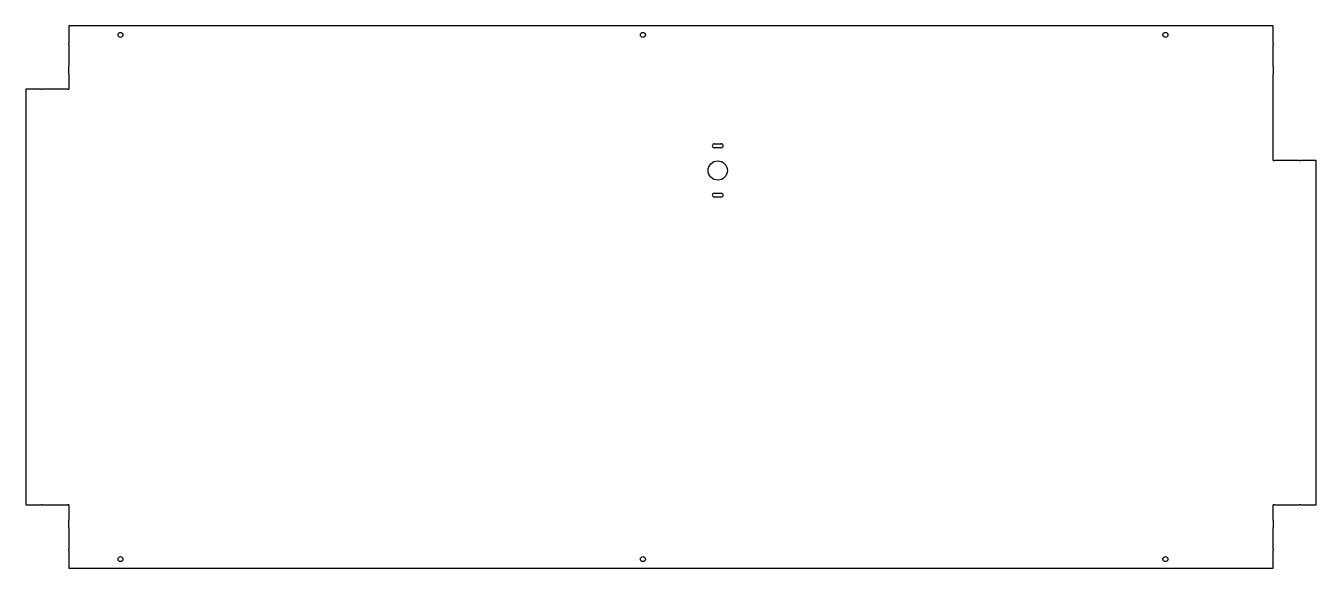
# Model space of a CAD drawing. Header units: millimetres. Extents: x -846 to 1500, y -351 to 636.
import ezdxf

# ---------------------------------------------------------------- set-up
doc = ezdxf.new("R2010")
doc.units = ezdxf.units.MM
doc.layers.add('Default', color=7, linetype='Continuous')
doc.layers.add('PAINEL_INTERMEDI', color=7, linetype='Continuous')

# ---------------------------------------------------------------- blocks, each defined once
blk = doc.blocks.new('SE')
at = {"layer": 'PAINEL_INTERMEDI', "color": 7, "linetype": 'Continuous'}
for p, q in [((1422.1, 635.5), (-767.9, 635.5)), ((-767.9, 635.5), (-767.9, 602.5)), ((1422.1, 602.5), (1422.1, 635.5)), ((-767.9, 600.4), (-767.9, 602.5)), ((-767.9, 600.4), (-767.9, 561.4)), ((1422.1, 602.5), (1422.1, 600.4)), ((1422.1, 561.4), (1422.1, 600.4)), ((-767.9, 548.4), (-767.9, 561.4)), ((-767.9, 548.4), (-767.9, 520.4)), ((1422.1, 561.4), (1422.1, 548.4)), ((1422.1, 390.4), (1422.1, 548.4)), ((-846, 520.4), (-846, -235.6)), ((-818, 520.4), (-846, 520.4)), ((-818, 520.4), (-816, 520.4)), ((-770, 520.4), (-816, 520.4)), ((-770, 520.4), (-767.9, 520.4)), ((405.7, 420.9), (418.6, 420.9)), ((418.6, 413.9), (405.7, 413.9)), ((1422.1, 390.4), (1424.2, 390.4)), ((1470.2, 390.4), (1424.2, 390.4)), ((1470.2, 390.4), (1472.3, 390.4)), ((1500.3, 390.4), (1472.3, 390.4)), ((1500.3, -235.6), (1500.3, 390.4)), ((405.7, 331.1), (418.6, 331.1)), ((418.6, 324.1), (405.7, 324.1)), ((-846, -235.6), (-818, -235.6)), ((-816, -235.6), (-818, -235.6)), ((-816, -235.6), (-770, -235.6)), ((-767.9, -235.6), (-770, -235.6)), ((-767.9, -235.6), (-767.9, -263.6)), ((1422.1, -263.6), (1422.1, -235.6)), ((1424.2, -235.6), (1422.1, -235.6)), ((1424.2, -235.6), (1470.2, -235.6)), ((1472.3, -235.6), (1470.2, -235.6)), ((1472.3, -235.6), (1500.3, -235.6)), ((-767.9, -276.7), (-767.9, -263.6)), ((-767.9, -276.7), (-767.9, -315.7)), ((1422.1, -263.6), (1422.1, -276.7)), ((1422.1, -315.7), (1422.1, -276.7)), ((-767.9, -317.8), (-767.9, -315.7)), ((-767.9, -317.8), (-767.9, -350.8)), ((1422.1, -315.7), (1422.1, -317.8)), ((1422.1, -350.8), (1422.1, -317.8)), ((-767.9, -350.8), (1422.1, -350.8))]:
    blk.add_line(p, q, dxfattribs=at)
for centre, radius in [((-673.9, 619), 4.5), ((276.1, 619), 4.5), ((1226.1, 619), 4.5), ((412.1, 372.4), 17.5), ((-673.9, -334.3), 4.5), ((276.1, -334.3), 4.5), ((1226.1, -334.3), 4.5)]:
    blk.add_circle(centre, radius, dxfattribs=at)
for centre, start, end in [((405.7, 417.4), 90, 270), ((418.6, 417.4), 270, 90), ((405.7, 327.6), 90, 270), ((418.6, 327.6), 270, 90)]:
    blk.add_arc(centre, 3.5, start, end, dxfattribs=at)

msp = doc.modelspace()

# ---------------------------------------------------------------- block references
at = {"layer": 'Default'}
msp.add_blockref('SE', (0, 0), dxfattribs=at)

doc.saveas('drawing.dxf')
